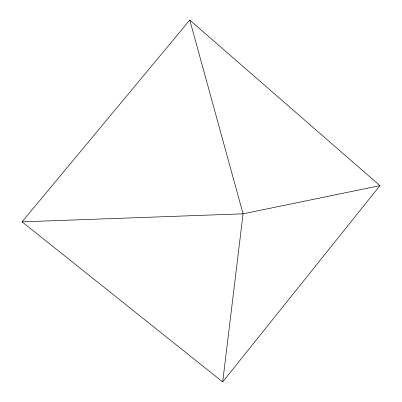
<?xml version="1.0" encoding="UTF-8"?>
<svg xmlns="http://www.w3.org/2000/svg" width="402" height="402" viewBox="0 0 402 402"><rect width="100%" height="100%" fill="white"/><g stroke="black" fill="none" stroke-linecap="round" stroke-linejoin="round"><path stroke-width="0.6" d="M222.698 381.9L243.069 213.834L189.774 20.1L22.05 221.839L222.698 381.9L379.95 185.634L189.774 20.1M379.95 185.634L243.069 213.834L22.05 221.839"/></g></svg>
